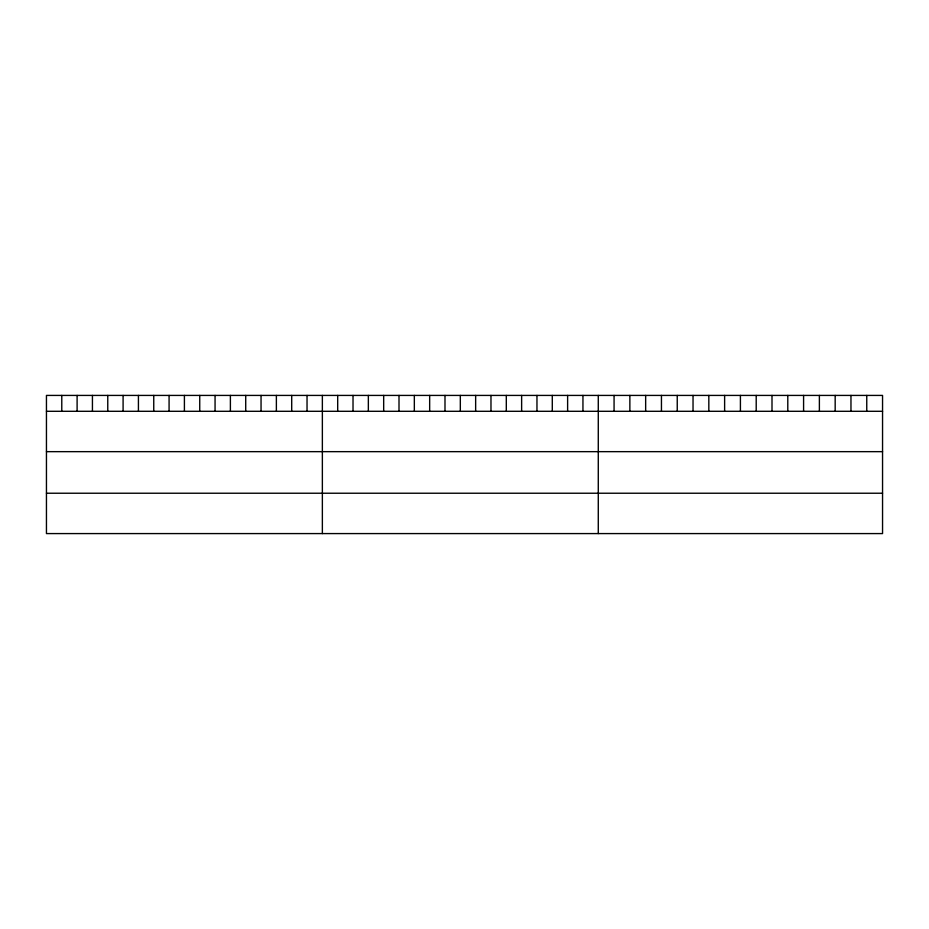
<?xml version="1.0" encoding="UTF-8"?>
<svg xmlns="http://www.w3.org/2000/svg" width="929" height="929" viewBox="0 0 929 929"><rect width="100%" height="100%" fill="white"/><g stroke="black" fill="none" stroke-linecap="round" stroke-linejoin="round"><path stroke-width="1.39" d="M882.55 411.292L882.55 533.583L46.45 533.583L46.45 395.417L882.55 395.417L882.55 411.292L46.45 411.292M46.45 451.657L882.55 451.657M46.45 493.229L882.55 493.229M866.757 395.417L866.757 411.292M850.964 395.417L850.964 411.292M835.171 395.417L835.171 411.292M819.378 395.417L819.378 411.292M803.585 395.417L803.585 411.292M787.792 395.417L787.792 411.292M771.999 395.417L771.999 411.292M756.206 395.417L756.206 411.292M740.413 395.417L740.413 411.292M724.62 395.417L724.62 411.292M708.827 395.417L708.827 411.292M693.034 395.417L693.034 411.292M677.241 395.417L677.241 411.292M661.448 395.417L661.448 411.292M645.655 395.417L645.655 411.292M629.862 395.417L629.862 411.292M614.069 395.417L614.069 411.292M598.276 395.417L598.276 533.583M582.947 395.417L582.947 411.292M567.619 395.417L567.619 411.292M552.29 395.417L552.29 411.292M536.962 395.417L536.962 411.292M521.633 395.417L521.633 411.292M506.305 395.417L506.305 411.292M490.976 395.417L490.976 411.292M475.648 395.417L475.648 411.292M460.319 395.417L460.319 411.292M444.991 395.417L444.991 411.292M429.662 395.417L429.662 411.292M414.334 395.417L414.334 411.292M399.005 395.417L399.005 411.292M383.677 395.417L383.677 411.292M368.348 395.417L368.348 411.292M353.02 395.417L353.02 411.292M337.691 395.417L337.691 411.292M322.363 395.417L322.363 533.583M307.034 395.417L307.034 411.292M291.706 395.417L291.706 411.292M276.377 395.417L276.377 411.292M261.049 395.417L261.049 411.292M245.72 395.417L245.72 411.292M230.392 395.417L230.392 411.292M215.063 395.417L215.063 411.292M199.735 395.417L199.735 411.292M184.406 395.417L184.406 411.292M169.078 395.417L169.078 411.292M153.749 395.417L153.749 411.292M138.421 395.417L138.421 411.292M123.092 395.417L123.092 411.292M107.764 395.417L107.764 411.292M92.435 395.417L92.435 411.292M77.107 395.417L77.107 411.292M61.779 395.417L61.779 411.292"/></g></svg>
